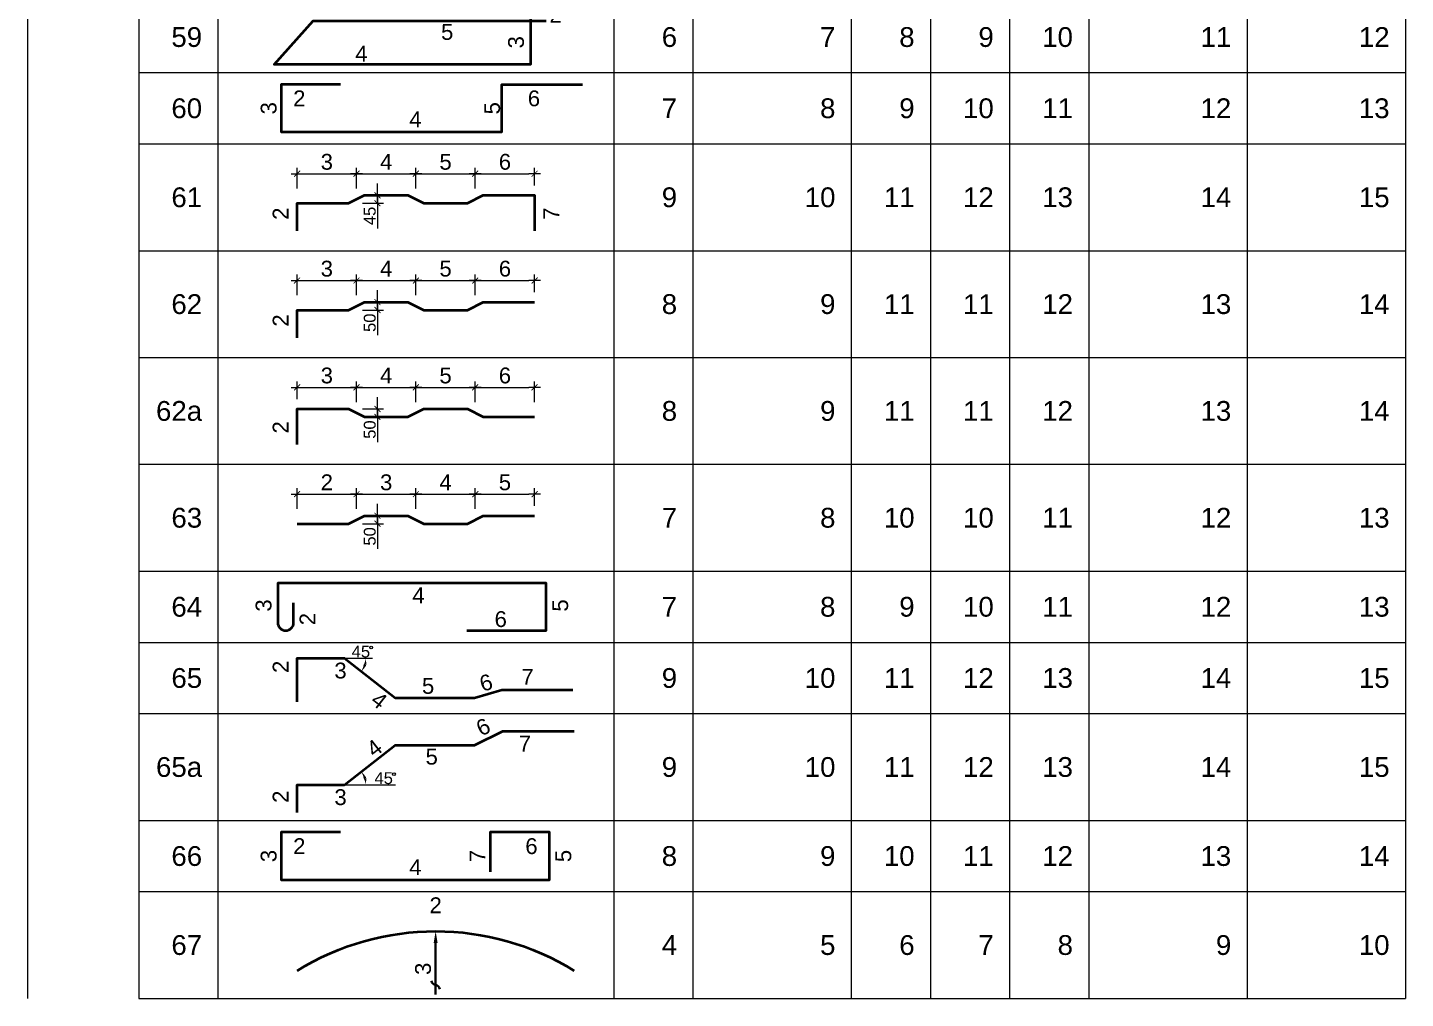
# Model space of a CAD drawing. Header units: millimetres. Extents: x -17710 to 34811, y -85050 to 7016.
# Drawn here: x 0 to 17405, y -85050 to -72780 of the extents above; entities that cross this region are included whole.
import ezdxf
from ezdxf.enums import TextEntityAlignment as Align

# ---------------------------------------------------------------- set-up
doc = ezdxf.new("R2010")
doc.units = ezdxf.units.MM
doc.header["$MEASUREMENT"] = 0
for name, color, linetype, lineweight in [('kata_dim', 8, 'Continuous', 5), ('kata_net khung', 3, 'Continuous', 20), ('kata_text', 7, 'Continuous', 30), ('kata_thep chu', 1, 'Continuous', 35)]:
    doc.layers.add(name, color=color, linetype=linetype, lineweight=lineweight)
doc.styles.add('kata_text', font='arial.ttf', dxfattribs={"width": 0.8})
doc.dimstyles.new('kata_dim_100', dxfattribs={"dimscale": 100, "dimtxt": 2.5, "dimasz": 1.5, "dimexe": 1.5, "dimexo": 2.5, "dimtad": 1, "dimdec": 0, "dimzin": 0, "dimdsep": 46, "dimtxsty": 'kata_text', "dimblk": 'kata_block_ArchTick', "dimcen": 0.09, "dimdle": 1.2, "dimclrd": 8, "dimclre": 8, "dimclrt": 3, "dimadec": 0, "dimazin": 0, "dimtfac": 1, "dimtdec": 0, "dimtix": 1, "dimtofl": 0, "dimtmove": 0, "dimatfit": 3, "dimfxl": 3.75, "dimfxlon": 1, "dimtolj": 1, "dimtzin": 0, "dimarcsym": 0})
doc.dimstyles.new('kata_dim_50', dxfattribs={"dimscale": 50, "dimtxt": 2.5, "dimasz": 1.5, "dimexe": 1.5, "dimexo": 2.5, "dimtad": 1, "dimdec": 0, "dimzin": 0, "dimdsep": 46, "dimtxsty": 'kata_text', "dimblk": 'kata_block_ArchTick', "dimcen": 0.09, "dimdle": 1.2, "dimclrd": 8, "dimclre": 8, "dimclrt": 3, "dimadec": 0, "dimazin": 0, "dimtfac": 1, "dimtdec": 0, "dimtix": 1, "dimtofl": 0, "dimtmove": 0, "dimatfit": 3, "dimfxl": 3.75, "dimfxlon": 1, "dimtolj": 1, "dimtzin": 0, "dimarcsym": 0})

# ---------------------------------------------------------------- blocks, each defined once
blk = doc.blocks.new('dang59')
at = {"layer": 'kata_net khung'}
for p, q in [((0, 0), (0, -900)), ((1405, 0), (1405, -900)), ((2405, 0), (2405, -900)), ((7405, 0), (7405, -900)), ((8405, 0), (8405, -900)), ((10405, 0), (10405, -900)), ((11405, 0), (11405, -900)), ((12405, 0), (12405, -900)), ((13405, 0), (13405, -900)), ((15405, 0), (15405, -900)), ((17405, 0), (17405, -900)), ((1405, -900), (17405, -900))]:
    blk.add_line(p, q, dxfattribs=at)
at = {"layer": 'kata_thep chu', "flags": 128}
blk.add_lwpolyline([(6352, -45), (6352, -797), (3114, -797), (3608, -245), (6552, -245)], dxfattribs=at)
at = {"layer": 'kata_text', "style": 'kata_text'}
blk.add_attdef('002', text='', height=200, dxfattribs=at).set_placement((6592, -169), align=Align.MIDDLE_LEFT)
for tag, p in [('001', (2205, -450)), ('006', (8205, -450)), ('007', (10205, -450)), ('008', (11205, -450)), ('009', (12205, -450)), ('010', (13205, -450)), ('011', (15205, -450)), ('012', (17205, -450))]:
    blk.add_attdef(tag, text='', height=250, dxfattribs=at).set_placement(p, align=Align.MIDDLE_RIGHT)
for tag, p in [('005', (5301, -386)), ('004', (4217, -660))]:
    blk.add_attdef(tag, text='', height=200, dxfattribs=at).set_placement(p, align=Align.MIDDLE_CENTER)
blk.add_attdef('003', text='', height=200, rotation=90, dxfattribs=at).set_placement((6170, -516), align=Align.MIDDLE_CENTER)
blk = doc.blocks.new('dang60')
at = {"layer": 'kata_net khung'}
for p, q in [((0, 0), (0, -900)), ((1405, 0), (1405, -900)), ((2405, 0), (2405, -900)), ((7405, 0), (7405, -900)), ((8405, 0), (8405, -900)), ((10405, 0), (10405, -900)), ((11405, 0), (11405, -900)), ((12405, 0), (12405, -900)), ((13405, 0), (13405, -900)), ((15405, 0), (15405, -900)), ((17405, 0), (17405, -900)), ((1405, -900), (17405, -900))]:
    blk.add_line(p, q, dxfattribs=at)
at = {"layer": 'kata_thep chu'}
blk.add_lwpolyline([(3955, -150), (3205, -150), (3205, -750), (5993, -750), (5993, -150), (7010, -150)], dxfattribs=at)
at = {"layer": 'kata_text', "style": 'kata_text'}
for tag, p in [('001', (2205, -450)), ('007', (8205, -450)), ('008', (10205, -450)), ('009', (11205, -450)), ('010', (12205, -450)), ('011', (13205, -450)), ('012', (15205, -450)), ('013', (17205, -450))]:
    blk.add_attdef(tag, text='', height=250, dxfattribs=at).set_placement(p, align=Align.MIDDLE_RIGHT)
blk.add_attdef('003', text='', height=200, rotation=90, dxfattribs=at).set_placement((3205, -450), align=Align.BOTTOM_CENTER)
for tag, p in [('002', (3355, -225)), ('006', (6319, -225))]:
    blk.add_attdef(tag, text='', height=200, dxfattribs=at).set_placement(p, align=Align.TOP_LEFT)
blk.add_attdef('005', text='', height=200, rotation=90, dxfattribs=at).set_placement((5768, -450), align=Align.TOP_CENTER)
blk.add_attdef('004', text='', height=200, dxfattribs=at).set_placement((4899, -750), align=Align.BOTTOM_CENTER)
blk = doc.blocks.new('kata_block_ArchTick')
at = {"color": 8}
blk.add_line((1, 0), (-1, 0), dxfattribs=at)
at = {"color": 8, "const_width": 0.15}
blk.add_lwpolyline([(-0.5, -0.5), (0.5, 0.5)], dxfattribs=at)
blk = doc.blocks.new('*D129')
at = {"color": 8, "lineweight": -2, "transparency": 16777216}
for p, q in [((3405, -564), (3405, -302)), ((4155, -564), (4155, -302)), ((3480, -377), (4080, -377))]:
    blk.add_line(p, q, dxfattribs=at)
at = {"layer": 'Defpoints', "color": 0, "transparency": 16777216}
for p in [(4155, -377), (3405, -750), (4155, -700)]:
    blk.add_point(p, dxfattribs=at)
at = {"color": 8, "lineweight": -2, "transparency": 16777216, "xscale": 75, "yscale": 75, "zscale": 75, "rotation": 180}
blk.add_blockref('kata_block_ArchTick', (3405, -377), dxfattribs=at)
at = {"color": 8, "lineweight": -2, "transparency": 16777216, "xscale": 75, "yscale": 75, "zscale": 75}
blk.add_blockref('kata_block_ArchTick', (4155, -377), dxfattribs=at)
blk = doc.blocks.new('*D130')
at = {"color": 8, "lineweight": -2, "transparency": 16777216}
for p, q in [((4155, -564), (4155, -302)), ((4905, -564), (4905, -302)), ((4230, -377), (4830, -377))]:
    blk.add_line(p, q, dxfattribs=at)
at = {"layer": 'Defpoints', "color": 0, "transparency": 16777216}
for p in [(4905, -377), (4155, -700), (4905, -700)]:
    blk.add_point(p, dxfattribs=at)
at = {"color": 8, "lineweight": -2, "transparency": 16777216, "xscale": 75, "yscale": 75, "zscale": 75, "rotation": 180}
blk.add_blockref('kata_block_ArchTick', (4155, -377), dxfattribs=at)
at = {"color": 8, "lineweight": -2, "transparency": 16777216, "xscale": 75, "yscale": 75, "zscale": 75}
blk.add_blockref('kata_block_ArchTick', (4905, -377), dxfattribs=at)
blk = doc.blocks.new('*D131')
at = {"color": 8, "lineweight": -2, "transparency": 16777216}
for p, q in [((4905, -564), (4905, -302)), ((5655, -564), (5655, -302)), ((4980, -377), (5580, -377))]:
    blk.add_line(p, q, dxfattribs=at)
at = {"layer": 'Defpoints', "color": 0, "transparency": 16777216}
for p in [(5655, -377), (4905, -700), (5655, -700)]:
    blk.add_point(p, dxfattribs=at)
at = {"color": 8, "lineweight": -2, "transparency": 16777216, "xscale": 75, "yscale": 75, "zscale": 75, "rotation": 180}
blk.add_blockref('kata_block_ArchTick', (4905, -377), dxfattribs=at)
at = {"color": 8, "lineweight": -2, "transparency": 16777216, "xscale": 75, "yscale": 75, "zscale": 75}
blk.add_blockref('kata_block_ArchTick', (5655, -377), dxfattribs=at)
blk = doc.blocks.new('*D132')
at = {"color": 8, "lineweight": -2, "transparency": 16777216}
for p, q in [((5655, -564), (5655, -302)), ((6405, -525), (6405, -302)), ((5730, -377), (6330, -377))]:
    blk.add_line(p, q, dxfattribs=at)
at = {"layer": 'Defpoints', "color": 0, "transparency": 16777216}
for p in [(6405, -377), (6405, -650), (5655, -700)]:
    blk.add_point(p, dxfattribs=at)
at = {"color": 8, "lineweight": -2, "transparency": 16777216, "xscale": 75, "yscale": 75, "zscale": 75, "rotation": 180}
blk.add_blockref('kata_block_ArchTick', (5655, -377), dxfattribs=at)
at = {"color": 8, "lineweight": -2, "transparency": 16777216, "xscale": 75, "yscale": 75, "zscale": 75}
blk.add_blockref('kata_block_ArchTick', (6405, -377), dxfattribs=at)
blk = doc.blocks.new('*D133')
at = {"color": 8, "lineweight": -2, "transparency": 16777216}
for p, q in [((4420, -575), (4420, -500)), ((4380, -650), (4495, -650)), ((4232, -750), (4495, -750)), ((4420, -825), (4420, -1068))]:
    blk.add_line(p, q, dxfattribs=at)
at = {"layer": 'Defpoints', "color": 0, "transparency": 16777216}
for p in [(4255, -650), (4055, -750), (4420, -750)]:
    blk.add_point(p, dxfattribs=at)
at = {"color": 8, "lineweight": -2, "transparency": 16777216, "xscale": 75, "yscale": 75, "zscale": 75}
for p, rotation in [((4420, -650), 270), ((4420, -750), 90)]:
    blk.add_blockref('kata_block_ArchTick', p, dxfattribs=dict(at, rotation=rotation))
blk = doc.blocks.new('*D137')
at = {"color": 8, "lineweight": -2, "transparency": 16777216}
for p, q in [((3405, -564), (3405, -302)), ((4155, -564), (4155, -302)), ((3480, -377), (4080, -377))]:
    blk.add_line(p, q, dxfattribs=at)
at = {"layer": 'Defpoints', "color": 0, "transparency": 16777216}
for p in [(4155, -377), (3405, -750), (4155, -700)]:
    blk.add_point(p, dxfattribs=at)
at = {"color": 8, "lineweight": -2, "transparency": 16777216, "xscale": 75, "yscale": 75, "zscale": 75, "rotation": 180}
blk.add_blockref('kata_block_ArchTick', (3405, -377), dxfattribs=at)
at = {"color": 8, "lineweight": -2, "transparency": 16777216, "xscale": 75, "yscale": 75, "zscale": 75}
blk.add_blockref('kata_block_ArchTick', (4155, -377), dxfattribs=at)
blk = doc.blocks.new('*D136')
at = {"color": 8, "lineweight": -2, "transparency": 16777216}
for p, q in [((4155, -564), (4155, -302)), ((4905, -564), (4905, -302)), ((4230, -377), (4830, -377))]:
    blk.add_line(p, q, dxfattribs=at)
at = {"layer": 'Defpoints', "color": 0, "transparency": 16777216}
for p in [(4905, -377), (4155, -700), (4905, -700)]:
    blk.add_point(p, dxfattribs=at)
at = {"color": 8, "lineweight": -2, "transparency": 16777216, "xscale": 75, "yscale": 75, "zscale": 75, "rotation": 180}
blk.add_blockref('kata_block_ArchTick', (4155, -377), dxfattribs=at)
at = {"color": 8, "lineweight": -2, "transparency": 16777216, "xscale": 75, "yscale": 75, "zscale": 75}
blk.add_blockref('kata_block_ArchTick', (4905, -377), dxfattribs=at)
blk = doc.blocks.new('*D135')
at = {"color": 8, "lineweight": -2, "transparency": 16777216}
for p, q in [((4905, -564), (4905, -302)), ((5655, -564), (5655, -302)), ((4980, -377), (5580, -377))]:
    blk.add_line(p, q, dxfattribs=at)
at = {"layer": 'Defpoints', "color": 0, "transparency": 16777216}
for p in [(5655, -377), (4905, -700), (5655, -700)]:
    blk.add_point(p, dxfattribs=at)
at = {"color": 8, "lineweight": -2, "transparency": 16777216, "xscale": 75, "yscale": 75, "zscale": 75, "rotation": 180}
blk.add_blockref('kata_block_ArchTick', (4905, -377), dxfattribs=at)
at = {"color": 8, "lineweight": -2, "transparency": 16777216, "xscale": 75, "yscale": 75, "zscale": 75}
blk.add_blockref('kata_block_ArchTick', (5655, -377), dxfattribs=at)
blk = doc.blocks.new('*D138')
at = {"color": 8, "lineweight": -2, "transparency": 16777216}
for p, q in [((5655, -564), (5655, -302)), ((6405, -525), (6405, -302)), ((5730, -377), (6330, -377))]:
    blk.add_line(p, q, dxfattribs=at)
at = {"layer": 'Defpoints', "color": 0, "transparency": 16777216}
for p in [(6405, -377), (6405, -650), (5655, -700)]:
    blk.add_point(p, dxfattribs=at)
at = {"color": 8, "lineweight": -2, "transparency": 16777216, "xscale": 75, "yscale": 75, "zscale": 75, "rotation": 180}
blk.add_blockref('kata_block_ArchTick', (5655, -377), dxfattribs=at)
at = {"color": 8, "lineweight": -2, "transparency": 16777216, "xscale": 75, "yscale": 75, "zscale": 75}
blk.add_blockref('kata_block_ArchTick', (6405, -377), dxfattribs=at)
blk = doc.blocks.new('*D139')
at = {"color": 8, "lineweight": -2, "transparency": 16777216}
for p, q in [((4420, -575), (4420, -500)), ((4380, -650), (4495, -650)), ((4232, -750), (4495, -750)), ((4420, -825), (4420, -1068))]:
    blk.add_line(p, q, dxfattribs=at)
at = {"layer": 'Defpoints', "color": 0, "transparency": 16777216}
for p in [(4255, -650), (4055, -750), (4420, -750)]:
    blk.add_point(p, dxfattribs=at)
at = {"color": 8, "lineweight": -2, "transparency": 16777216, "xscale": 75, "yscale": 75, "zscale": 75}
for p, rotation in [((4420, -650), 270), ((4420, -750), 90)]:
    blk.add_blockref('kata_block_ArchTick', p, dxfattribs=dict(at, rotation=rotation))
blk = doc.blocks.new('*D146')
at = {"color": 8, "lineweight": -2, "transparency": 16777216}
for p, q in [((3405, -525), (3405, -302)), ((4155, -564), (4155, -302)), ((3480, -377), (4080, -377))]:
    blk.add_line(p, q, dxfattribs=at)
at = {"layer": 'Defpoints', "color": 0, "transparency": 16777216}
for p in [(4155, -377), (3405, -650), (4155, -700)]:
    blk.add_point(p, dxfattribs=at)
at = {"color": 8, "lineweight": -2, "transparency": 16777216, "xscale": 75, "yscale": 75, "zscale": 75, "rotation": 180}
blk.add_blockref('kata_block_ArchTick', (3405, -377), dxfattribs=at)
at = {"color": 8, "lineweight": -2, "transparency": 16777216, "xscale": 75, "yscale": 75, "zscale": 75}
blk.add_blockref('kata_block_ArchTick', (4155, -377), dxfattribs=at)
blk = doc.blocks.new('*D142')
at = {"color": 8, "lineweight": -2, "transparency": 16777216}
for p, q in [((4155, -564), (4155, -302)), ((4905, -564), (4905, -302)), ((4230, -377), (4830, -377))]:
    blk.add_line(p, q, dxfattribs=at)
at = {"layer": 'Defpoints', "color": 0, "transparency": 16777216}
for p in [(4905, -377), (4155, -700), (4905, -700)]:
    blk.add_point(p, dxfattribs=at)
at = {"color": 8, "lineweight": -2, "transparency": 16777216, "xscale": 75, "yscale": 75, "zscale": 75, "rotation": 180}
blk.add_blockref('kata_block_ArchTick', (4155, -377), dxfattribs=at)
at = {"color": 8, "lineweight": -2, "transparency": 16777216, "xscale": 75, "yscale": 75, "zscale": 75}
blk.add_blockref('kata_block_ArchTick', (4905, -377), dxfattribs=at)
blk = doc.blocks.new('*D143')
at = {"color": 8, "lineweight": -2, "transparency": 16777216}
for p, q in [((4905, -564), (4905, -302)), ((5655, -564), (5655, -302)), ((4980, -377), (5580, -377))]:
    blk.add_line(p, q, dxfattribs=at)
at = {"layer": 'Defpoints', "color": 0, "transparency": 16777216}
for p in [(5655, -377), (4905, -700), (5655, -700)]:
    blk.add_point(p, dxfattribs=at)
at = {"color": 8, "lineweight": -2, "transparency": 16777216, "xscale": 75, "yscale": 75, "zscale": 75, "rotation": 180}
blk.add_blockref('kata_block_ArchTick', (4905, -377), dxfattribs=at)
at = {"color": 8, "lineweight": -2, "transparency": 16777216, "xscale": 75, "yscale": 75, "zscale": 75}
blk.add_blockref('kata_block_ArchTick', (5655, -377), dxfattribs=at)
blk = doc.blocks.new('*D144')
at = {"color": 8, "lineweight": -2, "transparency": 16777216}
for p, q in [((5655, -564), (5655, -302)), ((6405, -564), (6405, -302)), ((5730, -377), (6330, -377))]:
    blk.add_line(p, q, dxfattribs=at)
at = {"layer": 'Defpoints', "color": 0, "transparency": 16777216}
for p in [(6405, -377), (5655, -700), (6405, -750)]:
    blk.add_point(p, dxfattribs=at)
at = {"color": 8, "lineweight": -2, "transparency": 16777216, "xscale": 75, "yscale": 75, "zscale": 75, "rotation": 180}
blk.add_blockref('kata_block_ArchTick', (5655, -377), dxfattribs=at)
at = {"color": 8, "lineweight": -2, "transparency": 16777216, "xscale": 75, "yscale": 75, "zscale": 75}
blk.add_blockref('kata_block_ArchTick', (6405, -377), dxfattribs=at)
blk = doc.blocks.new('*D145')
at = {"color": 8, "lineweight": -2, "transparency": 16777216}
for p, q in [((4420, -575), (4420, -500)), ((4232, -650), (4495, -650)), ((4380, -750), (4495, -750)), ((4420, -825), (4420, -1068))]:
    blk.add_line(p, q, dxfattribs=at)
at = {"layer": 'Defpoints', "color": 0, "transparency": 16777216}
for p in [(4055, -650), (4255, -750), (4420, -750)]:
    blk.add_point(p, dxfattribs=at)
at = {"color": 8, "lineweight": -2, "transparency": 16777216, "xscale": 75, "yscale": 75, "zscale": 75}
for p, rotation in [((4420, -650), 270), ((4420, -750), 90)]:
    blk.add_blockref('kata_block_ArchTick', p, dxfattribs=dict(at, rotation=rotation))
blk = doc.blocks.new('*D150')
at = {"color": 8, "lineweight": -2, "transparency": 16777216}
for p, q in [((3405, -564), (3405, -302)), ((4155, -564), (4155, -302)), ((3480, -377), (4080, -377))]:
    blk.add_line(p, q, dxfattribs=at)
at = {"layer": 'Defpoints', "color": 0, "transparency": 16777216}
for p in [(4155, -377), (3405, -750), (4155, -700)]:
    blk.add_point(p, dxfattribs=at)
at = {"color": 8, "lineweight": -2, "transparency": 16777216, "xscale": 75, "yscale": 75, "zscale": 75, "rotation": 180}
blk.add_blockref('kata_block_ArchTick', (3405, -377), dxfattribs=at)
at = {"color": 8, "lineweight": -2, "transparency": 16777216, "xscale": 75, "yscale": 75, "zscale": 75}
blk.add_blockref('kata_block_ArchTick', (4155, -377), dxfattribs=at)
blk = doc.blocks.new('*D148')
at = {"color": 8, "lineweight": -2, "transparency": 16777216}
for p, q in [((4155, -564), (4155, -302)), ((4905, -564), (4905, -302)), ((4230, -377), (4830, -377))]:
    blk.add_line(p, q, dxfattribs=at)
at = {"layer": 'Defpoints', "color": 0, "transparency": 16777216}
for p in [(4905, -377), (4155, -700), (4905, -700)]:
    blk.add_point(p, dxfattribs=at)
at = {"color": 8, "lineweight": -2, "transparency": 16777216, "xscale": 75, "yscale": 75, "zscale": 75, "rotation": 180}
blk.add_blockref('kata_block_ArchTick', (4155, -377), dxfattribs=at)
at = {"color": 8, "lineweight": -2, "transparency": 16777216, "xscale": 75, "yscale": 75, "zscale": 75}
blk.add_blockref('kata_block_ArchTick', (4905, -377), dxfattribs=at)
blk = doc.blocks.new('*D149')
at = {"color": 8, "lineweight": -2, "transparency": 16777216}
for p, q in [((4905, -564), (4905, -302)), ((5655, -564), (5655, -302)), ((4980, -377), (5580, -377))]:
    blk.add_line(p, q, dxfattribs=at)
at = {"layer": 'Defpoints', "color": 0, "transparency": 16777216}
for p in [(5655, -377), (4905, -700), (5655, -700)]:
    blk.add_point(p, dxfattribs=at)
at = {"color": 8, "lineweight": -2, "transparency": 16777216, "xscale": 75, "yscale": 75, "zscale": 75, "rotation": 180}
blk.add_blockref('kata_block_ArchTick', (4905, -377), dxfattribs=at)
at = {"color": 8, "lineweight": -2, "transparency": 16777216, "xscale": 75, "yscale": 75, "zscale": 75}
blk.add_blockref('kata_block_ArchTick', (5655, -377), dxfattribs=at)
blk = doc.blocks.new('*D151')
at = {"color": 8, "lineweight": -2, "transparency": 16777216}
for p, q in [((5655, -564), (5655, -302)), ((6405, -525), (6405, -302)), ((5730, -377), (6330, -377))]:
    blk.add_line(p, q, dxfattribs=at)
at = {"layer": 'Defpoints', "color": 0, "transparency": 16777216}
for p in [(6405, -377), (6405, -650), (5655, -700)]:
    blk.add_point(p, dxfattribs=at)
at = {"color": 8, "lineweight": -2, "transparency": 16777216, "xscale": 75, "yscale": 75, "zscale": 75, "rotation": 180}
blk.add_blockref('kata_block_ArchTick', (5655, -377), dxfattribs=at)
at = {"color": 8, "lineweight": -2, "transparency": 16777216, "xscale": 75, "yscale": 75, "zscale": 75}
blk.add_blockref('kata_block_ArchTick', (6405, -377), dxfattribs=at)
blk = doc.blocks.new('*D152')
at = {"color": 8, "lineweight": -2, "transparency": 16777216}
for p, q in [((4420, -575), (4420, -500)), ((4380, -650), (4495, -650)), ((4232, -750), (4495, -750)), ((4420, -825), (4420, -1068))]:
    blk.add_line(p, q, dxfattribs=at)
at = {"layer": 'Defpoints', "color": 0, "transparency": 16777216}
for p in [(4255, -650), (4055, -750), (4420, -750)]:
    blk.add_point(p, dxfattribs=at)
at = {"color": 8, "lineweight": -2, "transparency": 16777216, "xscale": 75, "yscale": 75, "zscale": 75}
for p, rotation in [((4420, -650), 270), ((4420, -750), 90)]:
    blk.add_blockref('kata_block_ArchTick', p, dxfattribs=dict(at, rotation=rotation))
blk = doc.blocks.new('dang64')
at = {"layer": 'kata_net khung'}
for p, q in [((0, 0), (0, -900)), ((1405, 0), (1405, -900)), ((2405, 0), (2405, -900)), ((7405, 0), (7405, -900)), ((8405, 0), (8405, -900)), ((10405, 0), (10405, -900)), ((11405, 0), (11405, -900)), ((12405, 0), (12405, -900)), ((13405, 0), (13405, -900)), ((15405, 0), (15405, -900)), ((17405, 0), (17405, -900)), ((1405, -900), (17405, -900))]:
    blk.add_line(p, q, dxfattribs=at)
at = {"layer": 'kata_thep chu'}
blk.add_lwpolyline([(5549, -750), (6549, -750), (6549, -150), (3161, -150), (3161, -650, 1), (3361, -650), (3361, -400)], format="xyb", dxfattribs=at)
at = {"layer": 'kata_text', "style": 'kata_text'}
for tag, p in [('001', (2205, -450)), ('007', (8205, -450)), ('008', (10205, -450)), ('009', (11205, -450)), ('010', (12205, -450)), ('011', (13205, -450)), ('012', (15205, -450)), ('013', (17205, -450))]:
    blk.add_attdef(tag, text='', height=250, dxfattribs=at).set_placement(p, align=Align.MIDDLE_RIGHT)
for tag, p in [('003', (2981, -434)), ('005', (6728, -434)), ('002', (3536, -606))]:
    blk.add_attdef(tag, text='', height=200, rotation=90, dxfattribs=at).set_placement(p, align=Align.MIDDLE_CENTER)
for tag, p in [('004', (4938, -305)), ('006', (5977, -606))]:
    blk.add_attdef(tag, text='', height=200, dxfattribs=at).set_placement(p, align=Align.MIDDLE_CENTER)
blk = doc.blocks.new('*D110')
at = {"layer": 'Defpoints', "color": 0, "transparency": 16777216}
for p in [(4005, -200), (4005, -200), (4269, -259), (4356, -200), (4645, -700)]:
    blk.add_point(p, dxfattribs=at)
at = {"layer": 'kata_dim', "color": 8, "lineweight": -2, "transparency": 16777216}
blk.add_arc((4005, -200), 271, 337.9347, 344.0666, dxfattribs=at)
at = {"layer": 'kata_dim', "color": 8, "transparency": 16777216}
for points in [[(4267, -308), (4245, -295), (4219, -367)], [(4253, -273), (4278, -276), (4276, -200)]]:
    blk.add_solid(points, dxfattribs=at)
blk = doc.blocks.new('*D164')
at = {"layer": 'Defpoints', "color": 0, "transparency": 16777216}
for p in [(4645, -400), (4269, -841), (4005, -900), (4005, -900), (4356, -900)]:
    blk.add_point(p, dxfattribs=at)
at = {"layer": 'kata_dim', "color": 8, "lineweight": -2, "transparency": 16777216}
blk.add_arc((4005, -900), 271, 15.9334, 22.0653, dxfattribs=at)
at = {"layer": 'kata_dim', "color": 8, "transparency": 16777216}
for points in [[(4245, -805), (4267, -792), (4219, -733)], [(4278, -824), (4253, -827), (4276, -900)]]:
    blk.add_solid(points, dxfattribs=at)
blk = doc.blocks.new('dang66')
at = {"layer": 'kata_net khung'}
for p, q in [((0, 0), (0, -900)), ((1405, 0), (1405, -900)), ((2405, 0), (2405, -900)), ((7405, 0), (7405, -900)), ((8405, 0), (8405, -900)), ((10405, 0), (10405, -900)), ((11405, 0), (11405, -900)), ((12405, 0), (12405, -900)), ((13405, 0), (13405, -900)), ((15405, 0), (15405, -900)), ((17405, 0), (17405, -900)), ((1405, -900), (17405, -900))]:
    blk.add_line(p, q, dxfattribs=at)
at = {"layer": 'kata_thep chu'}
blk.add_lwpolyline([(3955, -150), (3205, -150), (3205, -750), (6593, -750), (6593, -150), (5843, -150), (5843, -650)], dxfattribs=at)
at = {"layer": 'kata_text', "style": 'kata_text'}
for tag, p in [('001', (2205, -450)), ('008', (8205, -450)), ('009', (10205, -450)), ('010', (11205, -450)), ('011', (12205, -450)), ('012', (13205, -450)), ('013', (15205, -450)), ('014', (17205, -450))]:
    blk.add_attdef(tag, text='', height=250, dxfattribs=at).set_placement(p, align=Align.MIDDLE_RIGHT)
for tag, p in [('003', (3205, -450)), ('007', (5843, -450))]:
    blk.add_attdef(tag, text='', height=200, rotation=90, dxfattribs=at).set_placement(p, align=Align.BOTTOM_CENTER)
blk.add_attdef('002', text='', height=200, dxfattribs=at).set_placement((3355, -225), align=Align.TOP_LEFT)
blk.add_attdef('006', text='', height=200, dxfattribs=at).set_placement((6443, -225), align=Align.TOP_RIGHT)
blk.add_attdef('005', text='', height=200, rotation=90, dxfattribs=at).set_placement((6668, -450), align=Align.TOP_CENTER)
blk.add_attdef('004', text='', height=200, dxfattribs=at).set_placement((4899, -750), align=Align.BOTTOM_CENTER)
blk = doc.blocks.new('_Integral')
at = {"color": 0, "linetype": 'ByBlock', "lineweight": -2}
for centre, start, end in [((0.44, -0.09), 102, 168), ((-0.44, 0.09), 282, 348)]:
    blk.add_arc(centre, 0.454, start, end, dxfattribs=at)
blk = doc.blocks.new('*D178')
at = {"layer": 'Defpoints', "color": 0, "transparency": 16777216}
for p in [(5155, -500), (5155, -500), (5155, -1180)]:
    blk.add_point(p, dxfattribs=at)
at = {"layer": 'kata_dim', "color": 8, "lineweight": -2, "transparency": 16777216}
blk.add_line((5155, -1300), (5155, -650), dxfattribs=at)
at = {"layer": 'kata_dim', "color": 8, "transparency": 16777216}
blk.add_solid([(5130, -650), (5180, -650), (5155, -500)], dxfattribs=at)
at = {"layer": 'kata_dim', "color": 8, "lineweight": -2, "transparency": 16777216, "xscale": 150, "yscale": 150, "zscale": 150, "rotation": 270}
blk.add_blockref('_Integral', (5155, -1180), dxfattribs=at)
blk = doc.blocks.new('dang61')
at = {"layer": 'kata_net khung'}
for p, q in [((0, 0), (0, -1350)), ((1405.3, 0), (1405.3, -1350)), ((2405.3, 0), (2405.3, -1350)), ((7405.3, 0), (7405.3, -1350)), ((8405.3, 0), (8405.3, -1350)), ((10405.3, 0), (10405.3, -1350)), ((11405.3, 0), (11405.3, -1350)), ((12405.3, 0), (12405.3, -1350)), ((13405.3, 0), (13405.3, -1350)), ((15405.3, 0), (15405.3, -1350)), ((17405.3, 0), (17405.3, -1350)), ((1405.3, -1350), (17405.3, -1350))]:
    blk.add_line(p, q, dxfattribs=at)
at = {"layer": 'kata_thep chu'}
blk.add_lwpolyline([(3405.3, -1100), (3405.3, -750), (4055.3, -750), (4255.3, -650), (4805.3, -650), (5005.3, -750), (5555.3, -750), (5755.3, -650), (6405.3, -650), (6405.3, -1100)], dxfattribs=at)
at = {"layer": 'kata_text', "style": 'kata_text'}
for tag, p in [('003', (3780.3, -226.8)), ('004', (4530.3, -226.8)), ('005', (5280.3, -226.8)), ('006', (6030.3, -226.8))]:
    blk.add_attdef(tag, text='', height=200, dxfattribs=at).set_placement(p, align=Align.MIDDLE_CENTER)
for tag, p in [('001', (2205.3, -675)), ('009', (8205.3, -675)), ('010', (10205.3, -675)), ('011', (11205.3, -675)), ('012', (12205.3, -675)), ('013', (13205.3, -674.7)), ('014', (15205.3, -675)), ('015', (17205.3, -675))]:
    blk.add_attdef(tag, text='', height=250, dxfattribs=at).set_placement(p, align=Align.MIDDLE_RIGHT)
for tag, p in [('002', (3196.3, -882.7)), ('007', (6616.3, -882.7))]:
    blk.add_attdef(tag, text='', height=200, rotation=90, dxfattribs=at).set_placement(p, align=Align.MIDDLE_CENTER)
blk.add_attdef('008', text='', height=150, rotation=90, dxfattribs=at).set_placement((4322.1, -794.3), align=Align.MIDDLE_RIGHT)
dim = blk.add_linear_dim(base=(4155.3, -376.8), p1=(3405.3, -750), p2=(4155.3, -700), text=' ', dimstyle='kata_dim_50')
dim.commit()
dim.dimension.update_dxf_attribs({"geometry": '*D129', "text_midpoint": (3780.3, -376.8)})
for base, p1, p2, picture, middle in [((4905.3, -376.8), (4155.3, -700), (4905.3, -700), '*D130', (4530.3, -376.8)), ((5655.3, -376.8), (4905.3, -700), (5655.3, -700), '*D131', (5280.3, -376.8)), ((6405.3, -376.8), (5655.3, -700), (6405.3, -650), '*D132', (6030.3, -376.8))]:
    dim = blk.add_linear_dim(base=base, p1=p1, p2=p2, text=' ', dimstyle='kata_dim_50', override={"dimtmove": 1})
    dim.commit()
    dim.dimension.update_dxf_attribs({"geometry": picture, "text_midpoint": middle})
dim = blk.add_linear_dim(base=(4419.9, -750), p1=(4255.3, -650), p2=(4055.3, -750), angle=90, text=' ', dimstyle='kata_dim_50')
dim.commit()
dim.dimension.update_dxf_attribs({"geometry": '*D133', "text_midpoint": (4419.9, -1036.8), "dimtype": 160})
blk = doc.blocks.new('dang62')
at = {"layer": 'kata_net khung'}
for p, q in [((0, 0), (0, -1350)), ((1405.3, 0), (1405.3, -1350)), ((2405.3, 0), (2405.3, -1350)), ((7405.3, 0), (7405.3, -1350)), ((8405.3, 0), (8405.3, -1350)), ((10405.3, 0), (10405.3, -1350)), ((11405.3, 0), (11405.3, -1350)), ((12405.3, 0), (12405.3, -1350)), ((13405.3, 0), (13405.3, -1350)), ((15405.3, 0), (15405.3, -1350)), ((17405.3, 0), (17405.3, -1350)), ((1405.3, -1350), (17405.3, -1350))]:
    blk.add_line(p, q, dxfattribs=at)
at = {"layer": 'kata_thep chu'}
blk.add_lwpolyline([(3405.3, -1100), (3405.3, -750), (4055.3, -750), (4255.3, -650), (4805.3, -650), (5005.3, -750), (5555.3, -750), (5755.3, -650), (6405.3, -650)], dxfattribs=at)
at = {"layer": 'kata_text', "style": 'kata_text'}
for tag, p in [('003', (3780.3, -226.8)), ('004', (4530.3, -226.8)), ('005', (5280.3, -226.8)), ('006', (6030.3, -226.8))]:
    blk.add_attdef(tag, text='', height=200, dxfattribs=at).set_placement(p, align=Align.MIDDLE_CENTER)
for tag, p in [('001', (2205.3, -675)), ('008', (8205.3, -675)), ('009', (10205.3, -675)), ('010', (11205.3, -675)), ('011', (12205.3, -675)), ('012', (13205.3, -674.7)), ('013', (15205.3, -675)), ('014', (17205.3, -675))]:
    blk.add_attdef(tag, text='', height=250, dxfattribs=at).set_placement(p, align=Align.MIDDLE_RIGHT)
blk.add_attdef('002', text='', height=200, rotation=90, dxfattribs=at).set_placement((3196.3, -882.7), align=Align.MIDDLE_CENTER)
blk.add_attdef('007', text='', height=150, rotation=90, dxfattribs=at).set_placement((4322.1, -794.3), align=Align.MIDDLE_RIGHT)
dim = blk.add_linear_dim(base=(4155.3, -376.8), p1=(3405.3, -750), p2=(4155.3, -700), text=' ', dimstyle='kata_dim_50')
dim.commit()
dim.dimension.update_dxf_attribs({"geometry": '*D137', "text_midpoint": (3780.3, -376.8)})
for base, p1, p2, picture, middle in [((4905.3, -376.8), (4155.3, -700), (4905.3, -700), '*D136', (4530.3, -376.8)), ((5655.3, -376.8), (4905.3, -700), (5655.3, -700), '*D135', (5280.3, -376.8)), ((6405.3, -376.8), (5655.3, -700), (6405.3, -650), '*D138', (6030.3, -376.8))]:
    dim = blk.add_linear_dim(base=base, p1=p1, p2=p2, text=' ', dimstyle='kata_dim_50', override={"dimtmove": 1})
    dim.commit()
    dim.dimension.update_dxf_attribs({"geometry": picture, "text_midpoint": middle})
dim = blk.add_linear_dim(base=(4419.9, -750), p1=(4255.3, -650), p2=(4055.3, -750), angle=90, text=' ', dimstyle='kata_dim_50')
dim.commit()
dim.dimension.update_dxf_attribs({"geometry": '*D139', "text_midpoint": (4419.9, -1036.8), "dimtype": 160})
blk = doc.blocks.new('dang62a')
at = {"layer": 'kata_net khung'}
for p, q in [((0, 0), (0, -1350)), ((1405.3, 0), (1405.3, -1350)), ((2405.3, 0), (2405.3, -1350)), ((7405.3, 0), (7405.3, -1350)), ((8405.3, 0), (8405.3, -1350)), ((10405.3, 0), (10405.3, -1350)), ((11405.3, 0), (11405.3, -1350)), ((12405.3, 0), (12405.3, -1350)), ((13405.3, 0), (13405.3, -1350)), ((15405.3, 0), (15405.3, -1350)), ((17405.3, 0), (17405.3, -1350)), ((1405.3, -1350), (17405.3, -1350))]:
    blk.add_line(p, q, dxfattribs=at)
at = {"layer": 'kata_thep chu'}
blk.add_lwpolyline([(3405.3, -1100), (3405.3, -650), (4055.3, -650), (4255.3, -750), (4805.3, -750), (5005.3, -650), (5555.3, -650), (5755.3, -750), (6405.3, -750)], dxfattribs=at)
at = {"layer": 'kata_text', "style": 'kata_text'}
for tag, p in [('003', (3780.3, -226.8)), ('004', (4530.3, -226.8)), ('005', (5280.3, -226.8)), ('006', (6030.3, -226.8))]:
    blk.add_attdef(tag, text='', height=200, dxfattribs=at).set_placement(p, align=Align.MIDDLE_CENTER)
for tag, p in [('001', (2205.3, -675)), ('008', (8205.3, -675)), ('009', (10205.3, -675)), ('010', (11205.3, -675)), ('011', (12205.3, -675)), ('012', (13205.3, -674.7)), ('013', (15205.3, -675)), ('014', (17205.3, -675))]:
    blk.add_attdef(tag, text='', height=250, dxfattribs=at).set_placement(p, align=Align.MIDDLE_RIGHT)
blk.add_attdef('002', text='', height=200, rotation=90, dxfattribs=at).set_placement((3196.3, -882.7), align=Align.MIDDLE_CENTER)
blk.add_attdef('007', text='', height=150, rotation=90, dxfattribs=at).set_placement((4322.1, -794.3), align=Align.MIDDLE_RIGHT)
dim = blk.add_linear_dim(base=(4155.3, -376.8), p1=(3405.3, -650), p2=(4155.3, -700), text=' ', dimstyle='kata_dim_50')
dim.commit()
dim.dimension.update_dxf_attribs({"geometry": '*D146', "text_midpoint": (3780.3, -376.8)})
for base, p1, p2, picture, middle in [((4905.3, -376.8), (4155.3, -700), (4905.3, -700), '*D142', (4530.3, -376.8)), ((5655.3, -376.8), (4905.3, -700), (5655.3, -700), '*D143', (5280.3, -376.8)), ((6405.3, -376.8), (5655.3, -700), (6405.3, -750), '*D144', (6030.3, -376.8))]:
    dim = blk.add_linear_dim(base=base, p1=p1, p2=p2, text=' ', dimstyle='kata_dim_50', override={"dimtmove": 1})
    dim.commit()
    dim.dimension.update_dxf_attribs({"geometry": picture, "text_midpoint": middle})
dim = blk.add_linear_dim(base=(4419.9, -750), p1=(4055.3, -650), p2=(4255.3, -750), angle=90, text=' ', dimstyle='kata_dim_50')
dim.commit()
dim.dimension.update_dxf_attribs({"geometry": '*D145', "text_midpoint": (4419.9, -1036.8), "dimtype": 160})
blk = doc.blocks.new('dang63')
at = {"layer": 'kata_net khung'}
for p, q in [((0, 0), (0, -1350)), ((1405.3, 0), (1405.3, -1350)), ((2405.3, 0), (2405.3, -1350)), ((7405.3, 0), (7405.3, -1350)), ((8405.3, 0), (8405.3, -1350)), ((10405.3, 0), (10405.3, -1350)), ((11405.3, 0), (11405.3, -1350)), ((12405.3, 0), (12405.3, -1350)), ((13405.3, 0), (13405.3, -1350)), ((15405.3, 0), (15405.3, -1350)), ((17405.3, 0), (17405.3, -1350)), ((1405.3, -1350), (17405.3, -1350))]:
    blk.add_line(p, q, dxfattribs=at)
at = {"layer": 'kata_thep chu'}
blk.add_lwpolyline([(3405.3, -750), (4055.3, -750), (4255.3, -650), (4805.3, -650), (5005.3, -750), (5555.3, -750), (5755.3, -650), (6405.3, -650)], dxfattribs=at)
at = {"layer": 'kata_text', "style": 'kata_text'}
for tag, p in [('002', (3780.3, -226.8)), ('003', (4530.3, -226.8)), ('004', (5280.3, -226.8)), ('005', (6030.3, -226.8))]:
    blk.add_attdef(tag, text='', height=200, dxfattribs=at).set_placement(p, align=Align.MIDDLE_CENTER)
for tag, p in [('001', (2205.3, -675)), ('007', (8205.3, -675)), ('008', (10205.3, -675)), ('009', (11205.3, -675)), ('010', (12205.3, -675)), ('011', (13205.3, -674.7)), ('012', (15205.3, -675)), ('013', (17205.3, -675))]:
    blk.add_attdef(tag, text='', height=250, dxfattribs=at).set_placement(p, align=Align.MIDDLE_RIGHT)
blk.add_attdef('006', text='', height=150, rotation=90, dxfattribs=at).set_placement((4322.1, -794.3), align=Align.MIDDLE_RIGHT)
dim = blk.add_linear_dim(base=(4155.3, -376.8), p1=(3405.3, -750), p2=(4155.3, -700), text=' ', dimstyle='kata_dim_50')
dim.commit()
dim.dimension.update_dxf_attribs({"geometry": '*D150', "text_midpoint": (3780.3, -376.8)})
for base, p1, p2, picture, middle in [((4905.3, -376.8), (4155.3, -700), (4905.3, -700), '*D148', (4530.3, -376.8)), ((5655.3, -376.8), (4905.3, -700), (5655.3, -700), '*D149', (5280.3, -376.8)), ((6405.3, -376.8), (5655.3, -700), (6405.3, -650), '*D151', (6030.3, -376.8))]:
    dim = blk.add_linear_dim(base=base, p1=p1, p2=p2, text=' ', dimstyle='kata_dim_50', override={"dimtmove": 1})
    dim.commit()
    dim.dimension.update_dxf_attribs({"geometry": picture, "text_midpoint": middle})
dim = blk.add_linear_dim(base=(4419.9, -750), p1=(4255.3, -650), p2=(4055.3, -750), angle=90, text=' ', dimstyle='kata_dim_50')
dim.commit()
dim.dimension.update_dxf_attribs({"geometry": '*D152', "text_midpoint": (4419.9, -1036.8), "dimtype": 160})
blk = doc.blocks.new('dang65')
at = {"layer": 'kata_dim'}
blk.add_line((4005.3, -200), (4356.3, -200), dxfattribs=at)
blk.add_circle((4340, -65.3), 18.3, dxfattribs=at)
at = {"layer": 'kata_net khung'}
for p, q in [((0, 0), (0, -900)), ((1405.3, 0), (1405.3, -900)), ((2405.3, 0), (2405.3, -900)), ((7405.3, 0), (7405.3, -900)), ((8405.3, 0), (8405.3, -900)), ((10405.3, 0), (10405.3, -900)), ((11405.3, 0), (11405.3, -900)), ((12405.3, 0), (12405.3, -900)), ((13405.3, 0), (13405.3, -900)), ((15405.3, 0), (15405.3, -900)), ((17405.3, 0), (17405.3, -900)), ((1405.3, -900), (17405.3, -900))]:
    blk.add_line(p, q, dxfattribs=at)
at = {"layer": 'kata_thep chu'}
blk.add_lwpolyline([(3405.3, -750), (3405.3, -200), (4005.3, -200), (4645.3, -700), (5645.3, -700), (5989, -600), (6889, -600)], dxfattribs=at)
at = {"layer": 'kata_text', "style": 'kata_text'}
for tag, height, p in [('008', 150, (4327.4, -115.5)), ('001', 250, (2205.3, -450)), ('003', 200, (4031.1, -356.1)), ('009', 250, (8205.3, -450)), ('010', 250, (10205.3, -450)), ('011', 250, (11205.3, -450)), ('012', 250, (12205.3, -450)), ('013', 250, (13205.3, -449.7)), ('014', 250, (15205.3, -450)), ('015', 250, (17205.3, -450))]:
    blk.add_attdef(tag, text='', height=height, dxfattribs=at).set_placement(p, align=Align.MIDDLE_RIGHT)
for tag, rotation, p in [('002', 90, (3196.3, -231.6)), ('004', 322, (4502.8, -779.1))]:
    blk.add_attdef(tag, text='', height=200, rotation=rotation, dxfattribs=at).set_placement(p, align=Align.MIDDLE_RIGHT)
blk.add_attdef('007', text='', height=200, dxfattribs=at).set_placement((6238.1, -436.1), align=Align.MIDDLE_LEFT)
blk.add_attdef('005', text='', height=200, dxfattribs=at).set_placement((5059.8, -550), align=Align.MIDDLE_CENTER)
blk.add_attdef('006', text='', height=200, rotation=16, dxfattribs=at).set_placement((5835.5, -661.5), align=Align.BOTTOM_CENTER)
at = {"layer": 'kata_dim'}
dim = blk.add_angular_dim_2l(base=(4269.3, -259.3), line1=((4005.3, -200), (4356.3, -200)), line2=((4005.3, -200), (4645.3, -700)), text=' ', dimstyle='kata_dim_50', override={"dimtxsty": 'kata_text', "dimsah": 1}, dxfattribs=at)
dim.commit()
dim.dimension.update_dxf_attribs({"geometry": '*D110', "text_midpoint": (1144.7, -4121.1)})
blk = doc.blocks.new('dang65a')
at = {"layer": 'kata_dim'}
blk.add_line((4005.3, -900), (4647.1, -900), dxfattribs=at)
blk.add_circle((4627.6, -765.3), 18.3, dxfattribs=at)
at = {"layer": 'kata_net khung'}
for p, q in [((0, 0), (0, -1350)), ((1405.3, 0), (1405.3, -1350)), ((2405.3, 0), (2405.3, -1350)), ((7405.3, 0), (7405.3, -1350)), ((8405.3, 0), (8405.3, -1350)), ((10405.3, 0), (10405.3, -1350)), ((11405.3, 0), (11405.3, -1350)), ((12405.3, 0), (12405.3, -1350)), ((13405.3, 0), (13405.3, -1350)), ((15405.3, 0), (15405.3, -1350)), ((17405.3, 0), (17405.3, -1350)), ((1405.3, -1350), (17405.3, -1350))]:
    blk.add_line(p, q, dxfattribs=at)
at = {"layer": 'kata_thep chu'}
blk.add_lwpolyline([(3405.3, -1250), (3405.3, -900), (4005.3, -900), (4645.3, -400), (5645.3, -400), (6005.3, -223.2), (6905.3, -223.2)], dxfattribs=at)
at = {"layer": 'kata_text', "style": 'kata_text'}
blk.add_attdef('006', text='', height=200, rotation=26, dxfattribs=at).set_placement((5825.3, -311.6), align=Align.BOTTOM_CENTER)
blk.add_attdef('004', text='', height=200, rotation=38, dxfattribs=at).set_placement((4440.6, -387), align=Align.MIDDLE_RIGHT)
blk.add_attdef('007', text='', height=200, dxfattribs=at).set_placement((6204.3, -379.3), align=Align.MIDDLE_LEFT)
blk.add_attdef('005', text='', height=200, dxfattribs=at).set_placement((5105.3, -544.4), align=Align.MIDDLE_CENTER)
for tag, height, p in [('001', 250, (2205.3, -675)), ('009', 250, (8205.3, -675)), ('010', 250, (10205.3, -675)), ('011', 250, (11205.3, -675)), ('012', 250, (12205.3, -675)), ('013', 250, (13205.3, -674.7)), ('014', 250, (15205.3, -675)), ('015', 250, (17205.3, -675)), ('008', 150, (4615.1, -815.5)), ('003', 200, (4031.1, -1056.1))]:
    blk.add_attdef(tag, text='', height=height, dxfattribs=at).set_placement(p, align=Align.MIDDLE_RIGHT)
blk.add_attdef('002', text='', height=200, rotation=90, dxfattribs=at).set_placement((3196.3, -1051.1), align=Align.MIDDLE_CENTER)
at = {"layer": 'kata_dim'}
dim = blk.add_angular_dim_2l(base=(4269.3, -840.7), line1=((4005.3, -900), (4356.3, -900)), line2=((4005.3, -900), (4645.3, -400)), text=' ', dimstyle='kata_dim_50', override={"dimtxsty": 'kata_text', "dimsah": 1}, dxfattribs=at)
dim.commit()
dim.dimension.update_dxf_attribs({"geometry": '*D164', "text_midpoint": (2184.8, 3763)})
blk = doc.blocks.new('dang67')
at = {"layer": 'kata_net khung'}
for p, q in [((0, 0), (0, -1350)), ((1405.3, 0), (1405.3, -1350)), ((2405.3, 0), (2405.3, -1350)), ((7405.3, 0), (7405.3, -1350)), ((8405.3, 0), (8405.3, -1350)), ((10405.3, 0), (10405.3, -1350)), ((11405.3, 0), (11405.3, -1350)), ((12405.3, 0), (12405.3, -1350)), ((13405.3, 0), (13405.3, -1350)), ((15405.3, 0), (15405.3, -1350)), ((17405.3, 0), (17405.3, -1350)), ((1405.3, -1350), (17405.3, -1350))]:
    blk.add_line(p, q, dxfattribs=at)
at = {"layer": 'kata_thep chu'}
blk.add_lwpolyline([(3405.3, -1000, -0.2857143), (6905.3, -1000, 1)], format="xyb", dxfattribs=at)
at = {"layer": 'kata_text', "style": 'kata_text'}
blk.add_attdef('002', text='', height=200, dxfattribs=at).set_placement((5155.3, -172.2), align=Align.MIDDLE_CENTER)
for tag, p in [('001', (2205.3, -675)), ('004', (8205.3, -675)), ('005', (10205.3, -675)), ('006', (11205.3, -675)), ('007', (12205.3, -675)), ('008', (13205.3, -674.7)), ('009', (15205.3, -675)), ('010', (17205.3, -675))]:
    blk.add_attdef(tag, text='', height=250, dxfattribs=at).set_placement(p, align=Align.MIDDLE_RIGHT)
blk.add_attdef('003', text='', height=200, rotation=90, dxfattribs=at).set_placement((4995.3, -975.1), align=Align.MIDDLE_CENTER)
at = {"layer": 'kata_dim'}
dim = blk.add_linear_dim(base=(5155.3, -500), p1=(5155.3, -1180.2), p2=(5155.3, -500), angle=90, text=' ', dimstyle='kata_dim_100', override={"dimexe": 0, "dimblk1": 'Integral', "dimsah": 1}, dxfattribs=at)
dim.commit()
dim.dimension.update_dxf_attribs({"geometry": '*D178', "text_midpoint": (5155.3, -915.1)})

msp = doc.modelspace()

# ---------------------------------------------------------------- block references
at = {"layer": 'kata_dim'}
for name, p, values in [('dang59', (0, -72450), {'001': '59', '002': '2', '003': '3', '004': '4', '005': '5', '006': '6', '007': '7', '008': '8', '009': '9', '010': '10', '011': '11', '012': '12'}), ('dang60', (0, -73350), {'001': '60', '002': '2', '003': '3', '004': '4', '005': '5', '006': '6', '007': '7', '008': '8', '009': '9', '010': '10', '011': '11', '012': '12', '013': '13'}), ('dang61', (0, -74250), {'001': '61', '002': '2', '003': '3', '004': '4', '005': '5', '006': '6', '007': '7', '008': '45', '009': '9', '010': '10', '011': '11', '012': '12', '013': '13', '014': '14', '015': '15'}), ('dang62', (0, -75600), {'001': '62', '002': '2', '003': '3', '004': '4', '005': '5', '006': '6', '007': '50', '008': '8', '009': '9', '010': '11', '011': '11', '012': '12', '013': '13', '014': '14'}), ('dang62a', (0, -76950), {'001': '62a', '002': '2', '003': '3', '004': '4', '005': '5', '006': '6', '007': '50', '008': '8', '009': '9', '010': '11', '011': '11', '012': '12', '013': '13', '014': '14'}), ('dang63', (0, -78300), {'001': '63', '002': '2', '003': '3', '004': '4', '005': '5', '006': '50', '007': '7', '008': '8', '009': '10', '010': '10', '011': '11', '012': '12', '013': '13'})]:
    msp.add_blockref(name, p, dxfattribs=at).add_auto_attribs(values)
at = {"layer": 'kata_text'}
for name, p, values in [('dang65a', (0, -81450), {'001': '65a', '002': '2', '003': '3', '004': '4', '005': '5', '006': '6', '007': '7', '008': '45', '009': '9', '010': '10', '011': '11', '012': '12', '013': '13', '014': '14', '015': '15'}), ('dang64', (0, -79650), {'001': '64', '002': '2', '003': '3', '004': '4', '005': '5', '006': '6', '007': '7', '008': '8', '009': '9', '010': '10', '011': '11', '012': '12', '013': '13'}), ('dang65', (0, -80550), {'001': '65', '002': '2', '003': '3', '004': '4', '005': '5', '006': '6', '007': '7', '008': '45', '009': '9', '010': '10', '011': '11', '012': '12', '013': '13', '014': '14', '015': '15'}), ('dang66', (0, -82800), {'001': '66', '002': '2', '003': '3', '004': '4', '005': '5', '006': '6', '007': '7', '008': '8', '009': '9', '010': '10', '011': '11', '012': '12', '013': '13', '014': '14'}), ('dang67', (0, -83700), {'001': '67', '002': '2', '003': '3', '004': '4', '005': '5', '006': '6', '007': '7', '008': '8', '009': '9', '010': '10'})]:
    msp.add_blockref(name, p, dxfattribs=at).add_auto_attribs(values)

doc.saveas('drawing.dxf')
